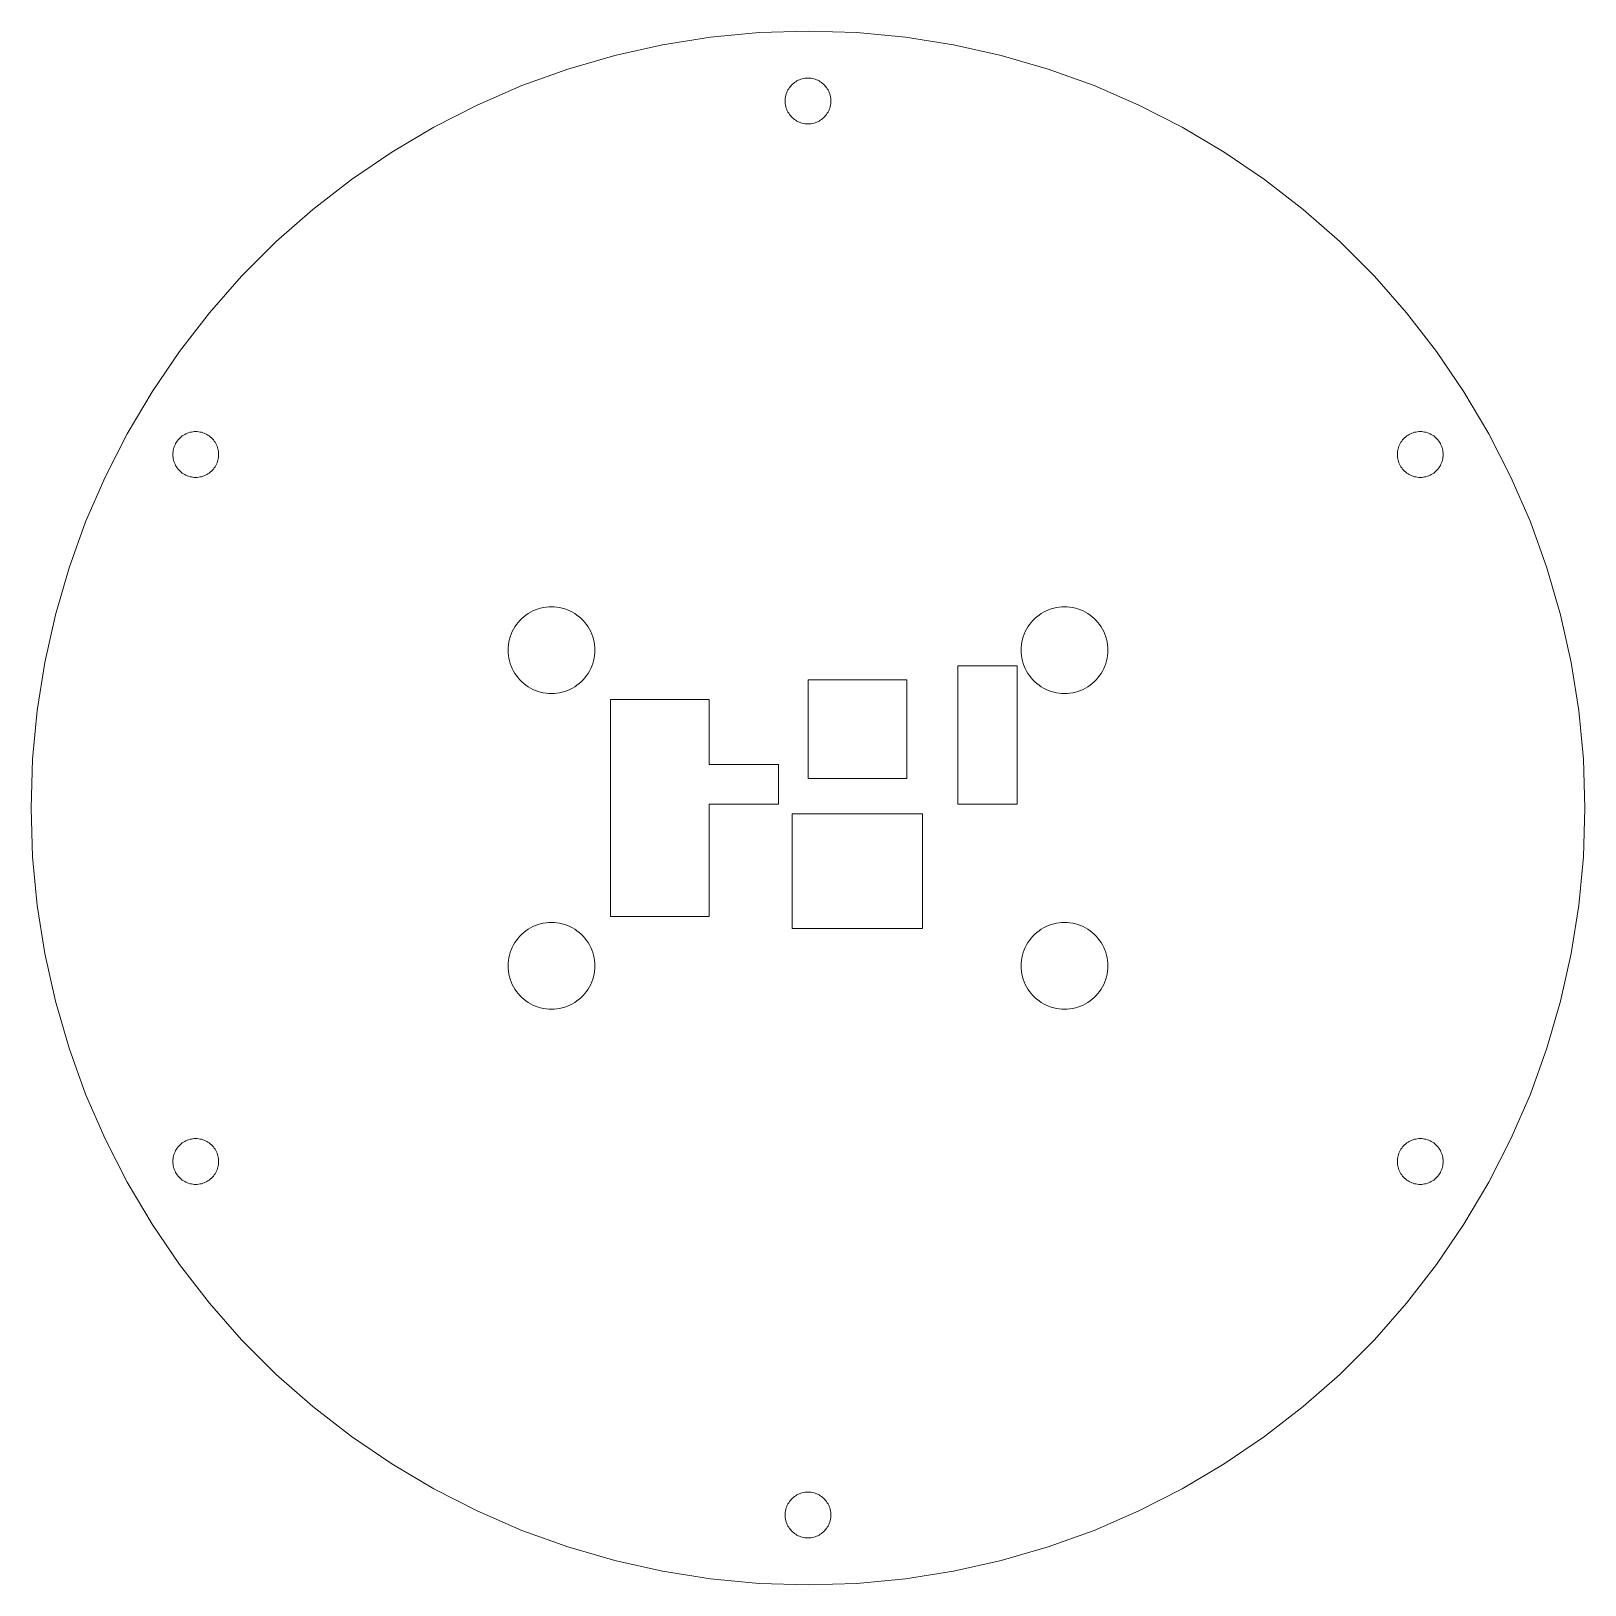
# Model space of a CAD drawing. Header units: millimetres. Extents: x -50 to 50, y -50 to 50.
import ezdxf

# ---------------------------------------------------------------- set-up
doc = ezdxf.new("R2010")
doc.units = ezdxf.units.MM
doc.layers.get('0').update_dxf_attribs({"linetype": 'CONTINUOUS', "lineweight": 0})

msp = doc.modelspace()

# ---------------------------------------------------------------- linework, layer by layer
for p, q in [((-3.14, 49.901), (0, 50)), ((0, 50), (3.14, 49.901)), ((-12.434, 48.429), (-9.369, 49.114)), ((-9.369, 49.114), (-6.267, 49.606)), ((-6.267, 49.606), (-3.14, 49.901)), ((3.14, 49.901), (6.267, 49.606)), ((6.267, 49.606), (9.369, 49.114)), ((9.369, 49.114), (12.434, 48.429)), ((-15.451, 47.553), (-12.434, 48.429)), ((12.434, 48.429), (15.451, 47.553)), ((-18.406, 46.489), (-15.451, 47.553)), ((15.451, 47.553), (18.406, 46.489)), ((-21.289, 45.241), (-18.406, 46.489)), ((-1.401, 45.955), (-1.37, 46.042)), ((-1.37, 46.042), (-1.333, 46.127)), ((-1.333, 46.127), (-1.291, 46.21)), ((-1.291, 46.21), (-1.244, 46.289)), ((-1.244, 46.289), (-1.192, 46.366)), ((-1.192, 46.366), (-1.135, 46.439)), ((-1.135, 46.439), (-1.074, 46.508)), ((-1.074, 46.508), (-1.008, 46.574)), ((-1.008, 46.574), (-0.939, 46.635)), ((-0.939, 46.635), (-0.866, 46.692)), ((-0.866, 46.692), (-0.789, 46.744)), ((-0.789, 46.744), (-0.71, 46.791)), ((-0.71, 46.791), (-0.627, 46.833)), ((-0.627, 46.833), (-0.542, 46.87)), ((-0.542, 46.87), (-0.455, 46.901)), ((-0.455, 46.901), (-0.366, 46.927)), ((-0.366, 46.927), (-0.276, 46.947)), ((-0.276, 46.947), (-0.185, 46.962)), ((-0.185, 46.962), (-0.093, 46.97)), ((-0.093, 46.97), (0, 46.973)), ((0, 46.973), (0.093, 46.97)), ((0.093, 46.97), (0.185, 46.962)), ((0.185, 46.962), (0.276, 46.947)), ((0.276, 46.947), (0.366, 46.927)), ((0.366, 46.927), (0.455, 46.901)), ((0.455, 46.901), (0.542, 46.87)), ((0.542, 46.87), (0.627, 46.833)), ((0.627, 46.833), (0.71, 46.791)), ((0.71, 46.791), (0.789, 46.744)), ((0.789, 46.744), (0.866, 46.692)), ((0.866, 46.692), (0.939, 46.635)), ((0.939, 46.635), (1.008, 46.574)), ((1.008, 46.574), (1.074, 46.508)), ((1.074, 46.508), (1.135, 46.439)), ((1.135, 46.439), (1.192, 46.366)), ((1.192, 46.366), (1.244, 46.289)), ((1.244, 46.289), (1.291, 46.21)), ((1.291, 46.21), (1.333, 46.127)), ((1.333, 46.127), (1.37, 46.042)), ((1.37, 46.042), (1.401, 45.955)), ((18.406, 46.489), (21.289, 45.241)), ((-24.088, 43.815), (-21.289, 45.241)), ((-1.473, 45.5), (-1.47, 45.593)), ((-1.47, 45.407), (-1.473, 45.5)), ((-1.47, 45.593), (-1.462, 45.685)), ((-1.462, 45.315), (-1.47, 45.407)), ((-1.462, 45.685), (-1.447, 45.776)), ((-1.447, 45.224), (-1.462, 45.315)), ((-1.447, 45.776), (-1.427, 45.866)), ((-1.427, 45.134), (-1.447, 45.224)), ((-1.427, 45.866), (-1.401, 45.955)), ((-1.401, 45.045), (-1.427, 45.134)), ((-1.37, 44.958), (-1.401, 45.045)), ((1.401, 45.045), (1.37, 44.958)), ((1.401, 45.955), (1.427, 45.866)), ((1.427, 45.134), (1.401, 45.045)), ((1.427, 45.866), (1.447, 45.776)), ((1.447, 45.224), (1.427, 45.134)), ((1.447, 45.776), (1.462, 45.685)), ((1.462, 45.315), (1.447, 45.224)), ((1.462, 45.685), (1.47, 45.593)), ((1.47, 45.407), (1.462, 45.315)), ((1.47, 45.593), (1.473, 45.5)), ((1.473, 45.5), (1.47, 45.407)), ((21.289, 45.241), (24.088, 43.815)), ((-1.333, 44.873), (-1.37, 44.958)), ((-1.291, 44.79), (-1.333, 44.873)), ((-1.244, 44.711), (-1.291, 44.79)), ((-1.192, 44.634), (-1.244, 44.711)), ((-1.135, 44.561), (-1.192, 44.634)), ((-1.074, 44.492), (-1.135, 44.561)), ((-1.008, 44.426), (-1.074, 44.492)), ((-0.939, 44.365), (-1.008, 44.426)), ((-0.866, 44.308), (-0.939, 44.365)), ((-0.789, 44.256), (-0.866, 44.308)), ((-0.71, 44.209), (-0.789, 44.256)), ((-0.627, 44.167), (-0.71, 44.209)), ((-0.542, 44.13), (-0.627, 44.167)), ((-0.455, 44.099), (-0.542, 44.13)), ((-0.366, 44.073), (-0.455, 44.099)), ((-0.276, 44.053), (-0.366, 44.073)), ((-0.185, 44.038), (-0.276, 44.053)), ((-0.093, 44.03), (-0.185, 44.038)), ((0, 44.027), (-0.093, 44.03)), ((0.093, 44.03), (0, 44.027)), ((0.185, 44.038), (0.093, 44.03)), ((0.276, 44.053), (0.185, 44.038)), ((0.366, 44.073), (0.276, 44.053)), ((0.455, 44.099), (0.366, 44.073)), ((0.542, 44.13), (0.455, 44.099)), ((0.627, 44.167), (0.542, 44.13)), ((0.71, 44.209), (0.627, 44.167)), ((0.789, 44.256), (0.71, 44.209)), ((0.866, 44.308), (0.789, 44.256)), ((0.939, 44.365), (0.866, 44.308)), ((1.008, 44.426), (0.939, 44.365)), ((1.074, 44.492), (1.008, 44.426)), ((1.135, 44.561), (1.074, 44.492)), ((1.192, 44.634), (1.135, 44.561)), ((1.244, 44.711), (1.192, 44.634)), ((1.291, 44.79), (1.244, 44.711)), ((1.333, 44.873), (1.291, 44.79)), ((1.37, 44.958), (1.333, 44.873)), ((-26.791, 42.216), (-24.088, 43.815)), ((24.088, 43.815), (26.791, 42.216)), ((-29.389, 40.451), (-26.791, 42.216)), ((26.791, 42.216), (29.389, 40.451)), ((-31.871, 38.526), (-29.389, 40.451)), ((29.389, 40.451), (31.871, 38.526)), ((-34.227, 36.448), (-31.871, 38.526)), ((31.871, 38.526), (34.227, 36.448)), ((-36.448, 34.227), (-34.227, 36.448)), ((34.227, 36.448), (36.448, 34.227)), ((-38.526, 31.871), (-36.448, 34.227)), ((36.448, 34.227), (38.526, 31.871)), ((-40.451, 29.389), (-38.526, 31.871)), ((38.526, 31.871), (40.451, 29.389)), ((-42.216, 26.791), (-40.451, 29.389)), ((40.451, 29.389), (42.216, 26.791)), ((-43.815, 24.088), (-42.216, 26.791)), ((42.216, 26.791), (43.815, 24.088)), ((-45.241, 21.289), (-43.815, 24.088)), ((-40.194, 23.994), (-40.114, 24.041)), ((-40.114, 24.041), (-40.031, 24.083)), ((-40.031, 24.083), (-39.946, 24.12)), ((-39.946, 24.12), (-39.859, 24.151)), ((-39.859, 24.151), (-39.771, 24.177)), ((-39.771, 24.177), (-39.68, 24.197)), ((-39.68, 24.197), (-39.589, 24.212)), ((-39.589, 24.212), (-39.497, 24.22)), ((-39.497, 24.22), (-39.404, 24.223)), ((-39.404, 24.223), (-39.312, 24.22)), ((-39.312, 24.22), (-39.22, 24.212)), ((-39.22, 24.212), (-39.128, 24.197)), ((-39.128, 24.197), (-39.038, 24.177)), ((-39.038, 24.177), (-38.949, 24.151)), ((-38.949, 24.151), (-38.862, 24.12)), ((-38.862, 24.12), (-38.777, 24.083)), ((-38.777, 24.083), (-38.694, 24.041)), ((-38.694, 24.041), (-38.615, 23.994)), ((38.615, 23.994), (38.694, 24.041)), ((38.694, 24.041), (38.777, 24.083)), ((38.777, 24.083), (38.862, 24.12)), ((38.862, 24.12), (38.949, 24.151)), ((38.949, 24.151), (39.038, 24.177)), ((39.038, 24.177), (39.128, 24.197)), ((39.128, 24.197), (39.22, 24.212)), ((39.22, 24.212), (39.312, 24.22)), ((39.312, 24.22), (39.404, 24.223)), ((39.404, 24.223), (39.497, 24.22)), ((39.497, 24.22), (39.589, 24.212)), ((39.589, 24.212), (39.68, 24.197)), ((39.68, 24.197), (39.771, 24.177)), ((39.771, 24.177), (39.859, 24.151)), ((39.859, 24.151), (39.946, 24.12)), ((39.946, 24.12), (40.031, 24.083)), ((40.031, 24.083), (40.114, 24.041)), ((40.114, 24.041), (40.194, 23.994)), ((43.815, 24.088), (45.241, 21.289)), ((-40.866, 22.935), (-40.851, 23.026)), ((-40.851, 23.026), (-40.831, 23.116)), ((-40.831, 23.116), (-40.805, 23.205)), ((-40.805, 23.205), (-40.774, 23.292)), ((-40.774, 23.292), (-40.737, 23.377)), ((-40.737, 23.377), (-40.695, 23.46)), ((-40.695, 23.46), (-40.648, 23.539)), ((-40.648, 23.539), (-40.596, 23.616)), ((-40.596, 23.616), (-40.539, 23.689)), ((-40.539, 23.689), (-40.478, 23.758)), ((-40.478, 23.758), (-40.413, 23.824)), ((-40.413, 23.824), (-40.343, 23.885)), ((-40.343, 23.885), (-40.27, 23.942)), ((-40.27, 23.942), (-40.194, 23.994)), ((-38.615, 23.994), (-38.538, 23.942)), ((-38.538, 23.942), (-38.465, 23.885)), ((-38.465, 23.885), (-38.396, 23.824)), ((-38.396, 23.824), (-38.33, 23.758)), ((-38.33, 23.758), (-38.269, 23.689)), ((-38.269, 23.689), (-38.212, 23.616)), ((-38.212, 23.616), (-38.16, 23.539)), ((-38.16, 23.539), (-38.113, 23.46)), ((-38.113, 23.46), (-38.071, 23.377)), ((-38.071, 23.377), (-38.034, 23.292)), ((-38.034, 23.292), (-38.003, 23.205)), ((-38.003, 23.205), (-37.977, 23.116)), ((-37.977, 23.116), (-37.957, 23.026)), ((-37.957, 23.026), (-37.943, 22.935)), ((37.943, 22.935), (37.957, 23.026)), ((37.957, 23.026), (37.977, 23.116)), ((37.977, 23.116), (38.003, 23.205)), ((38.003, 23.205), (38.034, 23.292)), ((38.034, 23.292), (38.071, 23.377)), ((38.071, 23.377), (38.113, 23.46)), ((38.113, 23.46), (38.16, 23.539)), ((38.16, 23.539), (38.212, 23.616)), ((38.212, 23.616), (38.269, 23.689)), ((38.269, 23.689), (38.33, 23.758)), ((38.33, 23.758), (38.396, 23.824)), ((38.396, 23.824), (38.465, 23.885)), ((38.465, 23.885), (38.538, 23.942)), ((38.538, 23.942), (38.615, 23.994)), ((40.194, 23.994), (40.27, 23.942)), ((40.27, 23.942), (40.343, 23.885)), ((40.343, 23.885), (40.413, 23.824)), ((40.413, 23.824), (40.478, 23.758)), ((40.478, 23.758), (40.539, 23.689)), ((40.539, 23.689), (40.596, 23.616)), ((40.596, 23.616), (40.648, 23.539)), ((40.648, 23.539), (40.695, 23.46)), ((40.695, 23.46), (40.737, 23.377)), ((40.737, 23.377), (40.774, 23.292)), ((40.774, 23.292), (40.805, 23.205)), ((40.805, 23.205), (40.831, 23.116)), ((40.831, 23.116), (40.851, 23.026)), ((40.851, 23.026), (40.866, 22.935)), ((-40.877, 22.75), (-40.874, 22.843)), ((-40.874, 22.657), (-40.877, 22.75)), ((-40.874, 22.843), (-40.866, 22.935)), ((-40.866, 22.565), (-40.874, 22.657)), ((-40.851, 22.474), (-40.866, 22.565)), ((-40.831, 22.384), (-40.851, 22.474)), ((-40.805, 22.295), (-40.831, 22.384)), ((-40.774, 22.208), (-40.805, 22.295)), ((-40.737, 22.123), (-40.774, 22.208)), ((-40.695, 22.04), (-40.737, 22.123)), ((-40.648, 21.961), (-40.695, 22.04)), ((-38.113, 22.04), (-38.16, 21.961)), ((-38.071, 22.123), (-38.113, 22.04)), ((-38.034, 22.208), (-38.071, 22.123)), ((-38.003, 22.295), (-38.034, 22.208)), ((-37.977, 22.384), (-38.003, 22.295)), ((-37.957, 22.474), (-37.977, 22.384)), ((-37.943, 22.565), (-37.957, 22.474)), ((-37.943, 22.935), (-37.934, 22.843)), ((-37.934, 22.657), (-37.943, 22.565)), ((-37.934, 22.843), (-37.931, 22.75)), ((-37.931, 22.75), (-37.934, 22.657)), ((37.931, 22.75), (37.934, 22.843)), ((37.934, 22.657), (37.931, 22.75)), ((37.934, 22.843), (37.943, 22.935)), ((37.943, 22.565), (37.934, 22.657)), ((37.957, 22.474), (37.943, 22.565)), ((37.977, 22.384), (37.957, 22.474)), ((38.003, 22.295), (37.977, 22.384)), ((38.034, 22.208), (38.003, 22.295)), ((38.071, 22.123), (38.034, 22.208)), ((38.113, 22.04), (38.071, 22.123)), ((38.16, 21.961), (38.113, 22.04)), ((40.695, 22.04), (40.648, 21.961)), ((40.737, 22.123), (40.695, 22.04)), ((40.774, 22.208), (40.737, 22.123)), ((40.805, 22.295), (40.774, 22.208)), ((40.831, 22.384), (40.805, 22.295)), ((40.851, 22.474), (40.831, 22.384)), ((40.866, 22.565), (40.851, 22.474)), ((40.866, 22.935), (40.874, 22.843)), ((40.874, 22.657), (40.866, 22.565)), ((40.874, 22.843), (40.877, 22.75)), ((40.877, 22.75), (40.874, 22.657)), ((-46.489, 18.406), (-45.241, 21.289)), ((-40.596, 21.884), (-40.648, 21.961)), ((-40.539, 21.811), (-40.596, 21.884)), ((-40.478, 21.742), (-40.539, 21.811)), ((-40.413, 21.676), (-40.478, 21.742)), ((-40.343, 21.615), (-40.413, 21.676)), ((-40.27, 21.558), (-40.343, 21.615)), ((-40.194, 21.506), (-40.27, 21.558)), ((-40.114, 21.459), (-40.194, 21.506)), ((-40.031, 21.417), (-40.114, 21.459)), ((-39.946, 21.38), (-40.031, 21.417)), ((-39.859, 21.349), (-39.946, 21.38)), ((-39.771, 21.323), (-39.859, 21.349)), ((-39.68, 21.303), (-39.771, 21.323)), ((-39.589, 21.288), (-39.68, 21.303)), ((-39.497, 21.28), (-39.589, 21.288)), ((-39.404, 21.277), (-39.497, 21.28)), ((-39.312, 21.28), (-39.404, 21.277)), ((-39.22, 21.288), (-39.312, 21.28)), ((-39.128, 21.303), (-39.22, 21.288)), ((-39.038, 21.323), (-39.128, 21.303)), ((-38.949, 21.349), (-39.038, 21.323)), ((-38.862, 21.38), (-38.949, 21.349)), ((-38.777, 21.417), (-38.862, 21.38)), ((-38.694, 21.459), (-38.777, 21.417)), ((-38.615, 21.506), (-38.694, 21.459)), ((-38.538, 21.558), (-38.615, 21.506)), ((-38.465, 21.615), (-38.538, 21.558)), ((-38.396, 21.676), (-38.465, 21.615)), ((-38.33, 21.742), (-38.396, 21.676)), ((-38.269, 21.811), (-38.33, 21.742)), ((-38.212, 21.884), (-38.269, 21.811)), ((-38.16, 21.961), (-38.212, 21.884)), ((38.212, 21.884), (38.16, 21.961)), ((38.269, 21.811), (38.212, 21.884)), ((38.33, 21.742), (38.269, 21.811)), ((38.396, 21.676), (38.33, 21.742)), ((38.465, 21.615), (38.396, 21.676)), ((38.538, 21.558), (38.465, 21.615)), ((38.615, 21.506), (38.538, 21.558)), ((38.694, 21.459), (38.615, 21.506)), ((38.777, 21.417), (38.694, 21.459)), ((38.862, 21.38), (38.777, 21.417)), ((38.949, 21.349), (38.862, 21.38)), ((39.038, 21.323), (38.949, 21.349)), ((39.128, 21.303), (39.038, 21.323)), ((39.22, 21.288), (39.128, 21.303)), ((39.312, 21.28), (39.22, 21.288)), ((39.404, 21.277), (39.312, 21.28)), ((39.497, 21.28), (39.404, 21.277)), ((39.589, 21.288), (39.497, 21.28)), ((39.68, 21.303), (39.589, 21.288)), ((39.771, 21.323), (39.68, 21.303)), ((39.859, 21.349), (39.771, 21.323)), ((39.946, 21.38), (39.859, 21.349)), ((40.031, 21.417), (39.946, 21.38)), ((40.114, 21.459), (40.031, 21.417)), ((40.194, 21.506), (40.114, 21.459)), ((40.27, 21.558), (40.194, 21.506)), ((40.343, 21.615), (40.27, 21.558)), ((40.413, 21.676), (40.343, 21.615)), ((40.478, 21.742), (40.413, 21.676)), ((40.539, 21.811), (40.478, 21.742)), ((40.596, 21.884), (40.539, 21.811)), ((40.648, 21.961), (40.596, 21.884)), ((45.241, 21.289), (46.489, 18.406)), ((-47.553, 15.451), (-46.489, 18.406)), ((46.489, 18.406), (47.553, 15.451)), ((-48.429, 12.434), (-47.553, 15.451)), ((47.553, 15.451), (48.429, 12.434)), ((-49.114, 9.369), (-48.429, 12.434)), ((-18.663, 11.941), (-18.547, 12.073)), ((-18.547, 12.073), (-18.423, 12.197)), ((-18.423, 12.197), (-18.291, 12.313)), ((-18.291, 12.313), (-18.152, 12.42)), ((-18.152, 12.42), (-18.007, 12.519)), ((-18.007, 12.519), (-17.856, 12.608)), ((-17.856, 12.608), (-17.7, 12.688)), ((-17.7, 12.688), (-17.539, 12.758)), ((-17.539, 12.758), (-17.373, 12.817)), ((-17.373, 12.817), (-17.205, 12.866)), ((-17.205, 12.866), (-17.034, 12.905)), ((-17.034, 12.905), (-16.86, 12.932)), ((-16.86, 12.932), (-16.685, 12.948)), ((-16.685, 12.948), (-16.51, 12.954)), ((-16.51, 12.954), (-16.335, 12.948)), ((-16.335, 12.948), (-16.16, 12.932)), ((-16.16, 12.932), (-15.986, 12.905)), ((-15.986, 12.905), (-15.815, 12.866)), ((-15.815, 12.866), (-15.647, 12.817)), ((-15.647, 12.817), (-15.481, 12.758)), ((-15.481, 12.758), (-15.32, 12.688)), ((-15.32, 12.688), (-15.164, 12.608)), ((-15.164, 12.608), (-15.013, 12.519)), ((-15.013, 12.519), (-14.868, 12.42)), ((-14.868, 12.42), (-14.729, 12.313)), ((-14.729, 12.313), (-14.597, 12.197)), ((-14.597, 12.197), (-14.473, 12.073)), ((-14.473, 12.073), (-14.357, 11.941)), ((14.357, 11.941), (14.473, 12.073)), ((14.473, 12.073), (14.597, 12.197)), ((14.597, 12.197), (14.729, 12.313)), ((14.729, 12.313), (14.868, 12.42)), ((14.868, 12.42), (15.013, 12.519)), ((15.013, 12.519), (15.164, 12.608)), ((15.164, 12.608), (15.32, 12.688)), ((15.32, 12.688), (15.481, 12.758)), ((15.481, 12.758), (15.647, 12.817)), ((15.647, 12.817), (15.815, 12.866)), ((15.815, 12.866), (15.986, 12.905)), ((15.986, 12.905), (16.16, 12.932)), ((16.16, 12.932), (16.335, 12.948)), ((16.335, 12.948), (16.51, 12.954)), ((16.51, 12.954), (16.685, 12.948)), ((16.685, 12.948), (16.86, 12.932)), ((16.86, 12.932), (17.034, 12.905)), ((17.034, 12.905), (17.205, 12.866)), ((17.205, 12.866), (17.373, 12.817)), ((17.373, 12.817), (17.539, 12.758)), ((17.539, 12.758), (17.7, 12.688)), ((17.7, 12.688), (17.856, 12.608)), ((17.856, 12.608), (18.007, 12.519)), ((18.007, 12.519), (18.152, 12.42)), ((18.152, 12.42), (18.291, 12.313)), ((18.291, 12.313), (18.423, 12.197)), ((18.423, 12.197), (18.547, 12.073)), ((18.547, 12.073), (18.663, 11.941)), ((48.429, 12.434), (49.114, 9.369)), ((-19.216, 10.855), (-19.167, 11.023)), ((-19.167, 11.023), (-19.108, 11.189)), ((-19.108, 11.189), (-19.038, 11.35)), ((-19.038, 11.35), (-18.958, 11.506)), ((-18.958, 11.506), (-18.869, 11.657)), ((-18.869, 11.657), (-18.77, 11.802)), ((-18.77, 11.802), (-18.663, 11.941)), ((-14.357, 11.941), (-14.25, 11.802)), ((-14.25, 11.802), (-14.151, 11.657)), ((-14.151, 11.657), (-14.062, 11.506)), ((-14.062, 11.506), (-13.982, 11.35)), ((-13.982, 11.35), (-13.912, 11.189)), ((-13.912, 11.189), (-13.853, 11.023)), ((-13.853, 11.023), (-13.804, 10.855)), ((13.804, 10.855), (13.853, 11.023)), ((13.853, 11.023), (13.912, 11.189)), ((13.912, 11.189), (13.982, 11.35)), ((13.982, 11.35), (14.062, 11.506)), ((14.062, 11.506), (14.151, 11.657)), ((14.151, 11.657), (14.25, 11.802)), ((14.25, 11.802), (14.357, 11.941)), ((18.663, 11.941), (18.77, 11.802)), ((18.77, 11.802), (18.869, 11.657)), ((18.869, 11.657), (18.958, 11.506)), ((18.958, 11.506), (19.038, 11.35)), ((19.038, 11.35), (19.108, 11.189)), ((19.108, 11.189), (19.167, 11.023)), ((19.167, 11.023), (19.216, 10.855)), ((-19.304, 10.16), (-19.298, 10.335)), ((-19.298, 9.985), (-19.304, 10.16)), ((-19.298, 10.335), (-19.282, 10.51)), ((-19.282, 10.51), (-19.255, 10.684)), ((-19.255, 10.684), (-19.216, 10.855)), ((-13.804, 10.855), (-13.765, 10.684)), ((-13.765, 10.684), (-13.738, 10.51)), ((-13.738, 10.51), (-13.722, 10.335)), ((-13.722, 10.335), (-13.716, 10.16)), ((-13.716, 10.16), (-13.722, 9.985)), ((13.716, 10.16), (13.722, 10.335)), ((13.722, 9.985), (13.716, 10.16)), ((13.722, 10.335), (13.738, 10.51)), ((13.738, 10.51), (13.765, 10.684)), ((13.765, 10.684), (13.804, 10.855)), ((19.216, 10.855), (19.255, 10.684)), ((19.255, 10.684), (19.282, 10.51)), ((19.282, 10.51), (19.298, 10.335)), ((19.298, 10.335), (19.304, 10.16)), ((19.304, 10.16), (19.298, 9.985)), ((-49.606, 6.267), (-49.114, 9.369)), ((-19.282, 9.81), (-19.298, 9.985)), ((-19.255, 9.636), (-19.282, 9.81)), ((-19.216, 9.465), (-19.255, 9.636)), ((-19.167, 9.297), (-19.216, 9.465)), ((-19.108, 9.131), (-19.167, 9.297)), ((-19.038, 8.97), (-19.108, 9.131)), ((-13.912, 9.131), (-13.982, 8.97)), ((-13.853, 9.297), (-13.912, 9.131)), ((-13.804, 9.465), (-13.853, 9.297)), ((-13.765, 9.636), (-13.804, 9.465)), ((-13.738, 9.81), (-13.765, 9.636)), ((-13.722, 9.985), (-13.738, 9.81)), ((9.652, 0.254), (9.652, 9.144)), ((9.652, 9.144), (13.462, 9.144)), ((13.462, 9.144), (13.462, 0.254)), ((13.738, 9.81), (13.722, 9.985)), ((13.765, 9.636), (13.738, 9.81)), ((13.804, 9.465), (13.765, 9.636)), ((13.853, 9.297), (13.804, 9.465)), ((13.912, 9.131), (13.853, 9.297)), ((13.982, 8.97), (13.912, 9.131)), ((19.108, 9.131), (19.038, 8.97)), ((19.167, 9.297), (19.108, 9.131)), ((19.216, 9.465), (19.167, 9.297)), ((19.255, 9.636), (19.216, 9.465)), ((19.282, 9.81), (19.255, 9.636)), ((19.298, 9.985), (19.282, 9.81)), ((49.114, 9.369), (49.606, 6.267)), ((-18.958, 8.814), (-19.038, 8.97)), ((-18.869, 8.663), (-18.958, 8.814)), ((-18.77, 8.518), (-18.869, 8.663)), ((-18.663, 8.379), (-18.77, 8.518)), ((-18.547, 8.247), (-18.663, 8.379)), ((-18.423, 8.123), (-18.547, 8.247)), ((-18.291, 8.007), (-18.423, 8.123)), ((-18.152, 7.9), (-18.291, 8.007)), ((-14.729, 8.007), (-14.868, 7.9)), ((-14.597, 8.123), (-14.729, 8.007)), ((-14.473, 8.247), (-14.597, 8.123)), ((-14.357, 8.379), (-14.473, 8.247)), ((-14.25, 8.518), (-14.357, 8.379)), ((-14.151, 8.663), (-14.25, 8.518)), ((-14.062, 8.814), (-14.151, 8.663)), ((-13.982, 8.97), (-14.062, 8.814)), ((0, 1.905), (0, 8.255)), ((0, 8.255), (6.35, 8.255)), ((6.35, 8.255), (6.35, 1.905)), ((14.062, 8.814), (13.982, 8.97)), ((14.151, 8.663), (14.062, 8.814)), ((14.25, 8.518), (14.151, 8.663)), ((14.357, 8.379), (14.25, 8.518)), ((14.473, 8.247), (14.357, 8.379)), ((14.597, 8.123), (14.473, 8.247)), ((14.729, 8.007), (14.597, 8.123)), ((14.868, 7.9), (14.729, 8.007)), ((18.291, 8.007), (18.152, 7.9)), ((18.423, 8.123), (18.291, 8.007)), ((18.547, 8.247), (18.423, 8.123)), ((18.663, 8.379), (18.547, 8.247)), ((18.77, 8.518), (18.663, 8.379)), ((18.869, 8.663), (18.77, 8.518)), ((18.958, 8.814), (18.869, 8.663)), ((19.038, 8.97), (18.958, 8.814)), ((-18.007, 7.801), (-18.152, 7.9)), ((-17.856, 7.712), (-18.007, 7.801)), ((-17.7, 7.632), (-17.856, 7.712)), ((-17.539, 7.562), (-17.7, 7.632)), ((-17.373, 7.503), (-17.539, 7.562)), ((-17.205, 7.454), (-17.373, 7.503)), ((-17.034, 7.415), (-17.205, 7.454)), ((-16.86, 7.388), (-17.034, 7.415)), ((-16.685, 7.372), (-16.86, 7.388)), ((-16.51, 7.366), (-16.685, 7.372)), ((-16.335, 7.372), (-16.51, 7.366)), ((-16.16, 7.388), (-16.335, 7.372)), ((-15.986, 7.415), (-16.16, 7.388)), ((-15.815, 7.454), (-15.986, 7.415)), ((-15.647, 7.503), (-15.815, 7.454)), ((-15.481, 7.562), (-15.647, 7.503)), ((-15.32, 7.632), (-15.481, 7.562)), ((-15.164, 7.712), (-15.32, 7.632)), ((-15.013, 7.801), (-15.164, 7.712)), ((-14.868, 7.9), (-15.013, 7.801)), ((15.013, 7.801), (14.868, 7.9)), ((15.164, 7.712), (15.013, 7.801)), ((15.32, 7.632), (15.164, 7.712)), ((15.481, 7.562), (15.32, 7.632)), ((15.647, 7.503), (15.481, 7.562)), ((15.815, 7.454), (15.647, 7.503)), ((15.986, 7.415), (15.815, 7.454)), ((16.16, 7.388), (15.986, 7.415)), ((16.335, 7.372), (16.16, 7.388)), ((16.51, 7.366), (16.335, 7.372)), ((16.685, 7.372), (16.51, 7.366)), ((16.86, 7.388), (16.685, 7.372)), ((17.034, 7.415), (16.86, 7.388)), ((17.205, 7.454), (17.034, 7.415)), ((17.373, 7.503), (17.205, 7.454)), ((17.539, 7.562), (17.373, 7.503)), ((17.7, 7.632), (17.539, 7.562)), ((17.856, 7.712), (17.7, 7.632)), ((18.007, 7.801), (17.856, 7.712)), ((18.152, 7.9), (18.007, 7.801)), ((-49.901, 3.14), (-49.606, 6.267)), ((-12.7, -6.985), (-12.7, 6.985)), ((-12.7, 6.985), (-6.35, 6.985)), ((-6.35, 6.985), (-6.35, 2.794)), ((49.606, 6.267), (49.901, 3.14)), ((-50, 0), (-49.901, 3.14)), ((49.901, 3.14), (50, 0)), ((-6.35, 2.794), (-1.905, 2.794)), ((-1.905, 2.794), (-1.905, 0.254)), ((6.35, 1.905), (0, 1.905)), ((-49.901, -3.14), (-50, 0)), ((-1.905, 0.254), (-6.35, 0.254)), ((-6.35, 0.254), (-6.35, -6.985)), ((13.462, 0.254), (9.652, 0.254)), ((50, 0), (49.901, -3.14)), ((-1.016, -7.747), (-1.016, -0.381)), ((-1.016, -0.381), (7.366, -0.381)), ((7.366, -0.381), (7.366, -7.747)), ((-49.606, -6.267), (-49.901, -3.14)), ((49.901, -3.14), (49.606, -6.267)), ((-49.114, -9.369), (-49.606, -6.267)), ((-6.35, -6.985), (-12.7, -6.985)), ((49.606, -6.267), (49.114, -9.369)), ((-18.291, -8.007), (-18.152, -7.9)), ((-18.152, -7.9), (-18.007, -7.801)), ((-18.007, -7.801), (-17.856, -7.712)), ((-17.856, -7.712), (-17.7, -7.632)), ((-17.7, -7.632), (-17.539, -7.562)), ((-17.539, -7.562), (-17.373, -7.503)), ((-17.373, -7.503), (-17.205, -7.454)), ((-17.205, -7.454), (-17.034, -7.415)), ((-17.034, -7.415), (-16.86, -7.388)), ((-16.86, -7.388), (-16.685, -7.372)), ((-16.685, -7.372), (-16.51, -7.366)), ((-16.51, -7.366), (-16.335, -7.372)), ((-16.335, -7.372), (-16.16, -7.388)), ((-16.16, -7.388), (-15.986, -7.415)), ((-15.986, -7.415), (-15.815, -7.454)), ((-15.815, -7.454), (-15.647, -7.503)), ((-15.647, -7.503), (-15.481, -7.562)), ((-15.481, -7.562), (-15.32, -7.632)), ((-15.32, -7.632), (-15.164, -7.712)), ((-15.164, -7.712), (-15.013, -7.801)), ((-15.013, -7.801), (-14.868, -7.9)), ((-14.868, -7.9), (-14.729, -8.007)), ((7.366, -7.747), (-1.016, -7.747)), ((14.729, -8.007), (14.868, -7.9)), ((14.868, -7.9), (15.013, -7.801)), ((15.013, -7.801), (15.164, -7.712)), ((15.164, -7.712), (15.32, -7.632)), ((15.32, -7.632), (15.481, -7.562)), ((15.481, -7.562), (15.647, -7.503)), ((15.647, -7.503), (15.815, -7.454)), ((15.815, -7.454), (15.986, -7.415)), ((15.986, -7.415), (16.16, -7.388)), ((16.16, -7.388), (16.335, -7.372)), ((16.335, -7.372), (16.51, -7.366)), ((16.51, -7.366), (16.685, -7.372)), ((16.685, -7.372), (16.86, -7.388)), ((16.86, -7.388), (17.034, -7.415)), ((17.034, -7.415), (17.205, -7.454)), ((17.205, -7.454), (17.373, -7.503)), ((17.373, -7.503), (17.539, -7.562)), ((17.539, -7.562), (17.7, -7.632)), ((17.7, -7.632), (17.856, -7.712)), ((17.856, -7.712), (18.007, -7.801)), ((18.007, -7.801), (18.152, -7.9)), ((18.152, -7.9), (18.291, -8.007)), ((-19.108, -9.131), (-19.038, -8.97)), ((-19.038, -8.97), (-18.958, -8.814)), ((-18.958, -8.814), (-18.869, -8.663)), ((-18.869, -8.663), (-18.77, -8.518)), ((-18.77, -8.518), (-18.663, -8.379)), ((-18.663, -8.379), (-18.547, -8.247)), ((-18.547, -8.247), (-18.423, -8.123)), ((-18.423, -8.123), (-18.291, -8.007)), ((-14.729, -8.007), (-14.597, -8.123)), ((-14.597, -8.123), (-14.473, -8.247)), ((-14.473, -8.247), (-14.357, -8.379)), ((-14.357, -8.379), (-14.25, -8.518)), ((-14.25, -8.518), (-14.151, -8.663)), ((-14.151, -8.663), (-14.062, -8.814)), ((-14.062, -8.814), (-13.982, -8.97)), ((-13.982, -8.97), (-13.912, -9.131)), ((13.912, -9.131), (13.982, -8.97)), ((13.982, -8.97), (14.062, -8.814)), ((14.062, -8.814), (14.151, -8.663)), ((14.151, -8.663), (14.25, -8.518)), ((14.25, -8.518), (14.357, -8.379)), ((14.357, -8.379), (14.473, -8.247)), ((14.473, -8.247), (14.597, -8.123)), ((14.597, -8.123), (14.729, -8.007)), ((18.291, -8.007), (18.423, -8.123)), ((18.423, -8.123), (18.547, -8.247)), ((18.547, -8.247), (18.663, -8.379)), ((18.663, -8.379), (18.77, -8.518)), ((18.77, -8.518), (18.869, -8.663)), ((18.869, -8.663), (18.958, -8.814)), ((18.958, -8.814), (19.038, -8.97)), ((19.038, -8.97), (19.108, -9.131)), ((-48.429, -12.434), (-49.114, -9.369)), ((-19.304, -10.16), (-19.298, -9.985)), ((-19.298, -9.985), (-19.282, -9.81)), ((-19.282, -9.81), (-19.255, -9.636)), ((-19.255, -9.636), (-19.216, -9.465)), ((-19.216, -9.465), (-19.167, -9.297)), ((-19.167, -9.297), (-19.108, -9.131)), ((-13.912, -9.131), (-13.853, -9.297)), ((-13.853, -9.297), (-13.804, -9.465)), ((-13.804, -9.465), (-13.765, -9.636)), ((-13.765, -9.636), (-13.738, -9.81)), ((-13.738, -9.81), (-13.722, -9.985)), ((-13.722, -9.985), (-13.716, -10.16)), ((13.716, -10.16), (13.722, -9.985)), ((13.722, -9.985), (13.738, -9.81)), ((13.738, -9.81), (13.765, -9.636)), ((13.765, -9.636), (13.804, -9.465)), ((13.804, -9.465), (13.853, -9.297)), ((13.853, -9.297), (13.912, -9.131)), ((19.108, -9.131), (19.167, -9.297)), ((19.167, -9.297), (19.216, -9.465)), ((19.216, -9.465), (19.255, -9.636)), ((19.255, -9.636), (19.282, -9.81)), ((19.282, -9.81), (19.298, -9.985)), ((19.298, -9.985), (19.304, -10.16)), ((49.114, -9.369), (48.429, -12.434)), ((-19.298, -10.335), (-19.304, -10.16)), ((-19.282, -10.51), (-19.298, -10.335)), ((-19.255, -10.684), (-19.282, -10.51)), ((-19.216, -10.855), (-19.255, -10.684)), ((-19.167, -11.023), (-19.216, -10.855)), ((-13.804, -10.855), (-13.853, -11.023)), ((-13.765, -10.684), (-13.804, -10.855)), ((-13.738, -10.51), (-13.765, -10.684)), ((-13.722, -10.335), (-13.738, -10.51)), ((-13.716, -10.16), (-13.722, -10.335)), ((13.722, -10.335), (13.716, -10.16)), ((13.738, -10.51), (13.722, -10.335)), ((13.765, -10.684), (13.738, -10.51)), ((13.804, -10.855), (13.765, -10.684)), ((13.853, -11.023), (13.804, -10.855)), ((19.216, -10.855), (19.167, -11.023)), ((19.255, -10.684), (19.216, -10.855)), ((19.282, -10.51), (19.255, -10.684)), ((19.298, -10.335), (19.282, -10.51)), ((19.304, -10.16), (19.298, -10.335)), ((-19.108, -11.189), (-19.167, -11.023)), ((-19.038, -11.35), (-19.108, -11.189)), ((-18.958, -11.506), (-19.038, -11.35)), ((-18.869, -11.657), (-18.958, -11.506)), ((-18.77, -11.802), (-18.869, -11.657)), ((-18.663, -11.941), (-18.77, -11.802)), ((-18.547, -12.073), (-18.663, -11.941)), ((-14.357, -11.941), (-14.473, -12.073)), ((-14.25, -11.802), (-14.357, -11.941)), ((-14.151, -11.657), (-14.25, -11.802)), ((-14.062, -11.506), (-14.151, -11.657)), ((-13.982, -11.35), (-14.062, -11.506)), ((-13.912, -11.189), (-13.982, -11.35)), ((-13.853, -11.023), (-13.912, -11.189)), ((13.912, -11.189), (13.853, -11.023)), ((13.982, -11.35), (13.912, -11.189)), ((14.062, -11.506), (13.982, -11.35)), ((14.151, -11.657), (14.062, -11.506)), ((14.25, -11.802), (14.151, -11.657)), ((14.357, -11.941), (14.25, -11.802)), ((14.473, -12.073), (14.357, -11.941)), ((18.663, -11.941), (18.547, -12.073)), ((18.77, -11.802), (18.663, -11.941)), ((18.869, -11.657), (18.77, -11.802)), ((18.958, -11.506), (18.869, -11.657)), ((19.038, -11.35), (18.958, -11.506)), ((19.108, -11.189), (19.038, -11.35)), ((19.167, -11.023), (19.108, -11.189)), ((-47.553, -15.451), (-48.429, -12.434)), ((-18.423, -12.197), (-18.547, -12.073)), ((-18.291, -12.313), (-18.423, -12.197)), ((-18.152, -12.42), (-18.291, -12.313)), ((-18.007, -12.519), (-18.152, -12.42)), ((-17.856, -12.608), (-18.007, -12.519)), ((-17.7, -12.688), (-17.856, -12.608)), ((-17.539, -12.758), (-17.7, -12.688)), ((-17.373, -12.817), (-17.539, -12.758)), ((-17.205, -12.866), (-17.373, -12.817)), ((-17.034, -12.905), (-17.205, -12.866)), ((-16.86, -12.932), (-17.034, -12.905)), ((-16.685, -12.948), (-16.86, -12.932)), ((-16.51, -12.954), (-16.685, -12.948)), ((-16.335, -12.948), (-16.51, -12.954)), ((-16.16, -12.932), (-16.335, -12.948)), ((-15.986, -12.905), (-16.16, -12.932)), ((-15.815, -12.866), (-15.986, -12.905)), ((-15.647, -12.817), (-15.815, -12.866)), ((-15.481, -12.758), (-15.647, -12.817)), ((-15.32, -12.688), (-15.481, -12.758)), ((-15.164, -12.608), (-15.32, -12.688)), ((-15.013, -12.519), (-15.164, -12.608)), ((-14.868, -12.42), (-15.013, -12.519)), ((-14.729, -12.313), (-14.868, -12.42)), ((-14.597, -12.197), (-14.729, -12.313)), ((-14.473, -12.073), (-14.597, -12.197)), ((14.597, -12.197), (14.473, -12.073)), ((14.729, -12.313), (14.597, -12.197)), ((14.868, -12.42), (14.729, -12.313)), ((15.013, -12.519), (14.868, -12.42)), ((15.164, -12.608), (15.013, -12.519)), ((15.32, -12.688), (15.164, -12.608)), ((15.481, -12.758), (15.32, -12.688)), ((15.647, -12.817), (15.481, -12.758)), ((15.815, -12.866), (15.647, -12.817)), ((15.986, -12.905), (15.815, -12.866)), ((16.16, -12.932), (15.986, -12.905)), ((16.335, -12.948), (16.16, -12.932)), ((16.51, -12.954), (16.335, -12.948)), ((16.685, -12.948), (16.51, -12.954)), ((16.86, -12.932), (16.685, -12.948)), ((17.034, -12.905), (16.86, -12.932)), ((17.205, -12.866), (17.034, -12.905)), ((17.373, -12.817), (17.205, -12.866)), ((17.539, -12.758), (17.373, -12.817)), ((17.7, -12.688), (17.539, -12.758)), ((17.856, -12.608), (17.7, -12.688)), ((18.007, -12.519), (17.856, -12.608)), ((18.152, -12.42), (18.007, -12.519)), ((18.291, -12.313), (18.152, -12.42)), ((18.423, -12.197), (18.291, -12.313)), ((18.547, -12.073), (18.423, -12.197)), ((48.429, -12.434), (47.553, -15.451)), ((-46.489, -18.406), (-47.553, -15.451)), ((47.553, -15.451), (46.489, -18.406)), ((-45.241, -21.289), (-46.489, -18.406)), ((46.489, -18.406), (45.241, -21.289)), ((-43.815, -24.088), (-45.241, -21.289)), ((-40.695, -22.04), (-40.648, -21.961)), ((-40.648, -21.961), (-40.596, -21.884)), ((-40.596, -21.884), (-40.539, -21.811)), ((-40.539, -21.811), (-40.478, -21.742)), ((-40.478, -21.742), (-40.413, -21.676)), ((-40.413, -21.676), (-40.343, -21.615)), ((-40.343, -21.615), (-40.27, -21.558)), ((-40.27, -21.558), (-40.194, -21.506)), ((-40.194, -21.506), (-40.114, -21.459)), ((-40.114, -21.459), (-40.031, -21.417)), ((-40.031, -21.417), (-39.946, -21.38)), ((-39.946, -21.38), (-39.859, -21.349)), ((-39.859, -21.349), (-39.771, -21.323)), ((-39.771, -21.323), (-39.68, -21.303)), ((-39.68, -21.303), (-39.589, -21.288)), ((-39.589, -21.288), (-39.497, -21.28)), ((-39.497, -21.28), (-39.404, -21.277)), ((-39.404, -21.277), (-39.312, -21.28)), ((-39.312, -21.28), (-39.22, -21.288)), ((-39.22, -21.288), (-39.128, -21.303)), ((-39.128, -21.303), (-39.038, -21.323)), ((-39.038, -21.323), (-38.949, -21.349)), ((-38.949, -21.349), (-38.862, -21.38)), ((-38.862, -21.38), (-38.777, -21.417)), ((-38.777, -21.417), (-38.694, -21.459)), ((-38.694, -21.459), (-38.615, -21.506)), ((-38.615, -21.506), (-38.538, -21.558)), ((-38.538, -21.558), (-38.465, -21.615)), ((-38.465, -21.615), (-38.396, -21.676)), ((-38.396, -21.676), (-38.33, -21.742)), ((-38.33, -21.742), (-38.269, -21.811)), ((-38.269, -21.811), (-38.212, -21.884)), ((-38.212, -21.884), (-38.16, -21.961)), ((-38.16, -21.961), (-38.113, -22.04)), ((38.113, -22.04), (38.16, -21.961)), ((38.16, -21.961), (38.212, -21.884)), ((38.212, -21.884), (38.269, -21.811)), ((38.269, -21.811), (38.33, -21.742)), ((38.33, -21.742), (38.396, -21.676)), ((38.396, -21.676), (38.465, -21.615)), ((38.465, -21.615), (38.538, -21.558)), ((38.538, -21.558), (38.615, -21.506)), ((38.615, -21.506), (38.694, -21.459)), ((38.694, -21.459), (38.777, -21.417)), ((38.777, -21.417), (38.862, -21.38)), ((38.862, -21.38), (38.949, -21.349)), ((38.949, -21.349), (39.038, -21.323)), ((39.038, -21.323), (39.128, -21.303)), ((39.128, -21.303), (39.22, -21.288)), ((39.22, -21.288), (39.312, -21.28)), ((39.312, -21.28), (39.404, -21.277)), ((39.404, -21.277), (39.497, -21.28)), ((39.497, -21.28), (39.589, -21.288)), ((39.589, -21.288), (39.68, -21.303)), ((39.68, -21.303), (39.771, -21.323)), ((39.771, -21.323), (39.859, -21.349)), ((39.859, -21.349), (39.946, -21.38)), ((39.946, -21.38), (40.031, -21.417)), ((40.031, -21.417), (40.114, -21.459)), ((40.114, -21.459), (40.194, -21.506)), ((40.194, -21.506), (40.27, -21.558)), ((40.27, -21.558), (40.343, -21.615)), ((40.343, -21.615), (40.413, -21.676)), ((40.413, -21.676), (40.478, -21.742)), ((40.478, -21.742), (40.539, -21.811)), ((40.539, -21.811), (40.596, -21.884)), ((40.596, -21.884), (40.648, -21.961)), ((40.648, -21.961), (40.695, -22.04)), ((45.241, -21.289), (43.815, -24.088)), ((-40.877, -22.75), (-40.874, -22.657)), ((-40.874, -22.843), (-40.877, -22.75)), ((-40.874, -22.657), (-40.866, -22.565)), ((-40.866, -22.935), (-40.874, -22.843)), ((-40.866, -22.565), (-40.851, -22.474)), ((-40.851, -23.026), (-40.866, -22.935)), ((-40.851, -22.474), (-40.831, -22.384)), ((-40.831, -22.384), (-40.805, -22.295)), ((-40.805, -22.295), (-40.774, -22.208)), ((-40.774, -22.208), (-40.737, -22.123)), ((-40.737, -22.123), (-40.695, -22.04)), ((-38.113, -22.04), (-38.071, -22.123)), ((-38.071, -22.123), (-38.034, -22.208)), ((-38.034, -22.208), (-38.003, -22.295)), ((-38.003, -22.295), (-37.977, -22.384)), ((-37.977, -22.384), (-37.957, -22.474)), ((-37.957, -22.474), (-37.943, -22.565)), ((-37.943, -22.935), (-37.957, -23.026)), ((-37.943, -22.565), (-37.934, -22.657)), ((-37.934, -22.843), (-37.943, -22.935)), ((-37.934, -22.657), (-37.931, -22.75)), ((-37.931, -22.75), (-37.934, -22.843)), ((37.931, -22.75), (37.934, -22.657)), ((37.934, -22.843), (37.931, -22.75)), ((37.934, -22.657), (37.943, -22.565)), ((37.943, -22.935), (37.934, -22.843)), ((37.943, -22.565), (37.957, -22.474)), ((37.957, -23.026), (37.943, -22.935)), ((37.957, -22.474), (37.977, -22.384)), ((37.977, -22.384), (38.003, -22.295)), ((38.003, -22.295), (38.034, -22.208)), ((38.034, -22.208), (38.071, -22.123)), ((38.071, -22.123), (38.113, -22.04)), ((40.695, -22.04), (40.737, -22.123)), ((40.737, -22.123), (40.774, -22.208)), ((40.774, -22.208), (40.805, -22.295)), ((40.805, -22.295), (40.831, -22.384)), ((40.831, -22.384), (40.851, -22.474)), ((40.851, -22.474), (40.866, -22.565)), ((40.866, -22.935), (40.851, -23.026)), ((40.866, -22.565), (40.874, -22.657)), ((40.874, -22.843), (40.866, -22.935)), ((40.874, -22.657), (40.877, -22.75)), ((40.877, -22.75), (40.874, -22.843)), ((-40.831, -23.116), (-40.851, -23.026)), ((-40.805, -23.205), (-40.831, -23.116)), ((-40.774, -23.292), (-40.805, -23.205)), ((-40.737, -23.377), (-40.774, -23.292)), ((-40.695, -23.46), (-40.737, -23.377)), ((-40.648, -23.539), (-40.695, -23.46)), ((-40.596, -23.616), (-40.648, -23.539)), ((-40.539, -23.689), (-40.596, -23.616)), ((-40.478, -23.758), (-40.539, -23.689)), ((-40.413, -23.824), (-40.478, -23.758)), ((-40.343, -23.885), (-40.413, -23.824)), ((-40.27, -23.942), (-40.343, -23.885)), ((-40.194, -23.994), (-40.27, -23.942)), ((-40.114, -24.041), (-40.194, -23.994)), ((-38.615, -23.994), (-38.694, -24.041)), ((-38.538, -23.942), (-38.615, -23.994)), ((-38.465, -23.885), (-38.538, -23.942)), ((-38.396, -23.824), (-38.465, -23.885)), ((-38.33, -23.758), (-38.396, -23.824)), ((-38.269, -23.689), (-38.33, -23.758)), ((-38.212, -23.616), (-38.269, -23.689)), ((-38.16, -23.539), (-38.212, -23.616)), ((-38.113, -23.46), (-38.16, -23.539)), ((-38.071, -23.377), (-38.113, -23.46)), ((-38.034, -23.292), (-38.071, -23.377)), ((-38.003, -23.205), (-38.034, -23.292)), ((-37.977, -23.116), (-38.003, -23.205)), ((-37.957, -23.026), (-37.977, -23.116)), ((37.977, -23.116), (37.957, -23.026)), ((38.003, -23.205), (37.977, -23.116)), ((38.034, -23.292), (38.003, -23.205)), ((38.071, -23.377), (38.034, -23.292)), ((38.113, -23.46), (38.071, -23.377)), ((38.16, -23.539), (38.113, -23.46)), ((38.212, -23.616), (38.16, -23.539)), ((38.269, -23.689), (38.212, -23.616)), ((38.33, -23.758), (38.269, -23.689)), ((38.396, -23.824), (38.33, -23.758)), ((38.465, -23.885), (38.396, -23.824)), ((38.538, -23.942), (38.465, -23.885)), ((38.615, -23.994), (38.538, -23.942)), ((38.694, -24.041), (38.615, -23.994)), ((40.194, -23.994), (40.114, -24.041)), ((40.27, -23.942), (40.194, -23.994)), ((40.343, -23.885), (40.27, -23.942)), ((40.413, -23.824), (40.343, -23.885)), ((40.478, -23.758), (40.413, -23.824)), ((40.539, -23.689), (40.478, -23.758)), ((40.596, -23.616), (40.539, -23.689)), ((40.648, -23.539), (40.596, -23.616)), ((40.695, -23.46), (40.648, -23.539)), ((40.737, -23.377), (40.695, -23.46)), ((40.774, -23.292), (40.737, -23.377)), ((40.805, -23.205), (40.774, -23.292)), ((40.831, -23.116), (40.805, -23.205)), ((40.851, -23.026), (40.831, -23.116)), ((-42.216, -26.791), (-43.815, -24.088)), ((-40.031, -24.083), (-40.114, -24.041)), ((-39.946, -24.12), (-40.031, -24.083)), ((-39.859, -24.151), (-39.946, -24.12)), ((-39.771, -24.177), (-39.859, -24.151)), ((-39.68, -24.197), (-39.771, -24.177)), ((-39.589, -24.212), (-39.68, -24.197)), ((-39.497, -24.22), (-39.589, -24.212)), ((-39.404, -24.223), (-39.497, -24.22)), ((-39.312, -24.22), (-39.404, -24.223)), ((-39.22, -24.212), (-39.312, -24.22)), ((-39.128, -24.197), (-39.22, -24.212)), ((-39.038, -24.177), (-39.128, -24.197)), ((-38.949, -24.151), (-39.038, -24.177)), ((-38.862, -24.12), (-38.949, -24.151)), ((-38.777, -24.083), (-38.862, -24.12)), ((-38.694, -24.041), (-38.777, -24.083)), ((38.777, -24.083), (38.694, -24.041)), ((38.862, -24.12), (38.777, -24.083)), ((38.949, -24.151), (38.862, -24.12)), ((39.038, -24.177), (38.949, -24.151)), ((39.128, -24.197), (39.038, -24.177)), ((39.22, -24.212), (39.128, -24.197)), ((39.312, -24.22), (39.22, -24.212)), ((39.404, -24.223), (39.312, -24.22)), ((39.497, -24.22), (39.404, -24.223)), ((39.589, -24.212), (39.497, -24.22)), ((39.68, -24.197), (39.589, -24.212)), ((39.771, -24.177), (39.68, -24.197)), ((39.859, -24.151), (39.771, -24.177)), ((39.946, -24.12), (39.859, -24.151)), ((40.031, -24.083), (39.946, -24.12)), ((40.114, -24.041), (40.031, -24.083)), ((43.815, -24.088), (42.216, -26.791)), ((-40.451, -29.389), (-42.216, -26.791)), ((42.216, -26.791), (40.451, -29.389)), ((-38.526, -31.871), (-40.451, -29.389)), ((40.451, -29.389), (38.526, -31.871)), ((-36.448, -34.227), (-38.526, -31.871)), ((38.526, -31.871), (36.448, -34.227)), ((-34.227, -36.448), (-36.448, -34.227)), ((36.448, -34.227), (34.227, -36.448)), ((-31.871, -38.526), (-34.227, -36.448)), ((34.227, -36.448), (31.871, -38.526)), ((-29.389, -40.451), (-31.871, -38.526)), ((31.871, -38.526), (29.389, -40.451)), ((-26.791, -42.216), (-29.389, -40.451)), ((29.389, -40.451), (26.791, -42.216)), ((-24.088, -43.815), (-26.791, -42.216)), ((26.791, -42.216), (24.088, -43.815)), ((-21.289, -45.241), (-24.088, -43.815)), ((24.088, -43.815), (21.289, -45.241)), ((-1.401, -45.045), (-1.37, -44.958)), ((-1.37, -44.958), (-1.333, -44.873)), ((-1.333, -44.873), (-1.291, -44.79)), ((-1.291, -44.79), (-1.244, -44.711)), ((-1.244, -44.711), (-1.192, -44.634)), ((-1.192, -44.634), (-1.135, -44.561)), ((-1.135, -44.561), (-1.074, -44.492)), ((-1.074, -44.492), (-1.008, -44.426)), ((-1.008, -44.426), (-0.939, -44.365)), ((-0.939, -44.365), (-0.866, -44.308)), ((-0.866, -44.308), (-0.789, -44.256)), ((-0.789, -44.256), (-0.71, -44.209)), ((-0.71, -44.209), (-0.627, -44.167)), ((-0.627, -44.167), (-0.542, -44.13)), ((-0.542, -44.13), (-0.455, -44.099)), ((-0.455, -44.099), (-0.366, -44.073)), ((-0.366, -44.073), (-0.276, -44.053)), ((-0.276, -44.053), (-0.185, -44.038)), ((-0.185, -44.038), (-0.093, -44.03)), ((-0.093, -44.03), (0, -44.027)), ((0, -44.027), (0.093, -44.03)), ((0.093, -44.03), (0.185, -44.038)), ((0.185, -44.038), (0.276, -44.053)), ((0.276, -44.053), (0.366, -44.073)), ((0.366, -44.073), (0.455, -44.099)), ((0.455, -44.099), (0.542, -44.13)), ((0.542, -44.13), (0.627, -44.167)), ((0.627, -44.167), (0.71, -44.209)), ((0.71, -44.209), (0.789, -44.256)), ((0.789, -44.256), (0.866, -44.308)), ((0.866, -44.308), (0.939, -44.365)), ((0.939, -44.365), (1.008, -44.426)), ((1.008, -44.426), (1.074, -44.492)), ((1.074, -44.492), (1.135, -44.561)), ((1.135, -44.561), (1.192, -44.634)), ((1.192, -44.634), (1.244, -44.711)), ((1.244, -44.711), (1.291, -44.79)), ((1.291, -44.79), (1.333, -44.873)), ((1.333, -44.873), (1.37, -44.958)), ((1.37, -44.958), (1.401, -45.045)), ((-18.406, -46.489), (-21.289, -45.241)), ((-1.473, -45.5), (-1.47, -45.407)), ((-1.47, -45.593), (-1.473, -45.5)), ((-1.47, -45.407), (-1.462, -45.315)), ((-1.462, -45.685), (-1.47, -45.593)), ((-1.462, -45.315), (-1.447, -45.224)), ((-1.447, -45.776), (-1.462, -45.685)), ((-1.447, -45.224), (-1.427, -45.134)), ((-1.427, -45.866), (-1.447, -45.776)), ((-1.427, -45.134), (-1.401, -45.045)), ((-1.401, -45.955), (-1.427, -45.866)), ((-1.37, -46.042), (-1.401, -45.955)), ((1.401, -45.955), (1.37, -46.042)), ((1.401, -45.045), (1.427, -45.134)), ((1.427, -45.866), (1.401, -45.955)), ((1.427, -45.134), (1.447, -45.224)), ((1.447, -45.776), (1.427, -45.866)), ((1.447, -45.224), (1.462, -45.315)), ((1.462, -45.685), (1.447, -45.776)), ((1.462, -45.315), (1.47, -45.407)), ((1.47, -45.593), (1.462, -45.685)), ((1.47, -45.407), (1.473, -45.5)), ((1.473, -45.5), (1.47, -45.593)), ((21.289, -45.241), (18.406, -46.489)), ((-15.451, -47.553), (-18.406, -46.489)), ((-1.333, -46.127), (-1.37, -46.042)), ((-1.291, -46.21), (-1.333, -46.127)), ((-1.244, -46.289), (-1.291, -46.21)), ((-1.192, -46.366), (-1.244, -46.289)), ((-1.135, -46.439), (-1.192, -46.366)), ((-1.074, -46.508), (-1.135, -46.439)), ((-1.008, -46.574), (-1.074, -46.508)), ((-0.939, -46.635), (-1.008, -46.574)), ((-0.866, -46.692), (-0.939, -46.635)), ((-0.789, -46.744), (-0.866, -46.692)), ((-0.71, -46.791), (-0.789, -46.744)), ((-0.627, -46.833), (-0.71, -46.791)), ((-0.542, -46.87), (-0.627, -46.833)), ((-0.455, -46.901), (-0.542, -46.87)), ((-0.366, -46.927), (-0.455, -46.901)), ((-0.276, -46.947), (-0.366, -46.927)), ((-0.185, -46.962), (-0.276, -46.947)), ((-0.093, -46.97), (-0.185, -46.962)), ((0, -46.973), (-0.093, -46.97)), ((0.093, -46.97), (0, -46.973)), ((0.185, -46.962), (0.093, -46.97)), ((0.276, -46.947), (0.185, -46.962)), ((0.366, -46.927), (0.276, -46.947)), ((0.455, -46.901), (0.366, -46.927)), ((0.542, -46.87), (0.455, -46.901)), ((0.627, -46.833), (0.542, -46.87)), ((0.71, -46.791), (0.627, -46.833)), ((0.789, -46.744), (0.71, -46.791)), ((0.866, -46.692), (0.789, -46.744)), ((0.939, -46.635), (0.866, -46.692)), ((1.008, -46.574), (0.939, -46.635)), ((1.074, -46.508), (1.008, -46.574)), ((1.135, -46.439), (1.074, -46.508)), ((1.192, -46.366), (1.135, -46.439)), ((1.244, -46.289), (1.192, -46.366)), ((1.291, -46.21), (1.244, -46.289)), ((1.333, -46.127), (1.291, -46.21)), ((1.37, -46.042), (1.333, -46.127)), ((18.406, -46.489), (15.451, -47.553)), ((-12.434, -48.429), (-15.451, -47.553)), ((15.451, -47.553), (12.434, -48.429)), ((-9.369, -49.114), (-12.434, -48.429)), ((12.434, -48.429), (9.369, -49.114)), ((-6.267, -49.606), (-9.369, -49.114)), ((-3.14, -49.901), (-6.267, -49.606)), ((0, -50), (-3.14, -49.901)), ((3.14, -49.901), (0, -50)), ((6.267, -49.606), (3.14, -49.901)), ((9.369, -49.114), (6.267, -49.606))]:
    msp.add_line(p, q)

doc.saveas('drawing.dxf')
